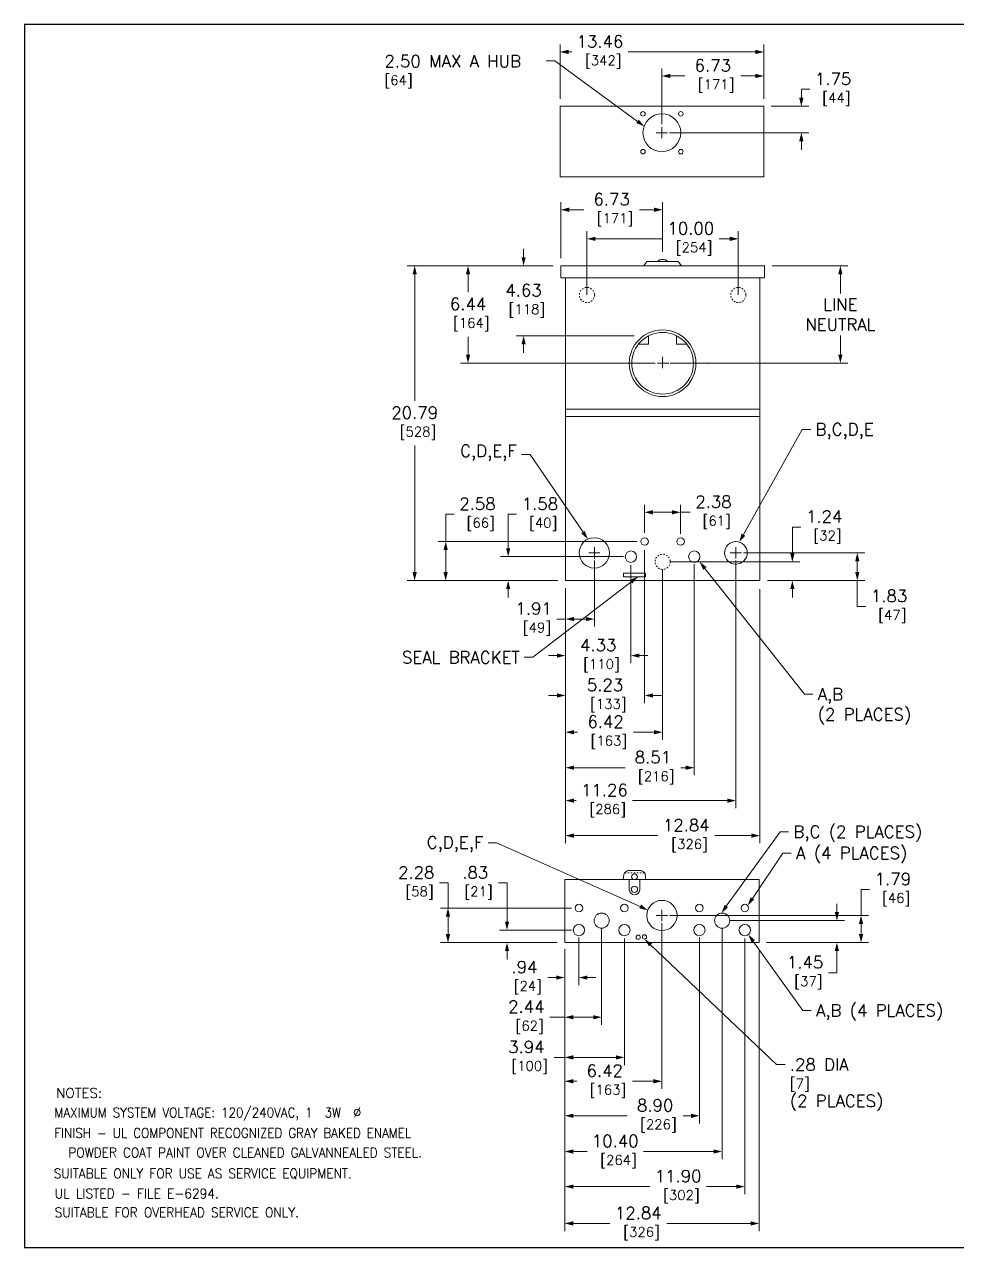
# Model space of a CAD drawing. Header units: inches. Extents: x 0 to 131, y 0 to 81.
# Drawn here: x 0 to 61.6, y 0 to 80.8 of the extents above; entities that cross this region are included whole.
import ezdxf
from ezdxf.enums import TextEntityAlignment as Align

# ---------------------------------------------------------------- set-up
doc = ezdxf.new("R2010")
doc.units = ezdxf.units.IN
doc.header["$MEASUREMENT"] = 0
doc.linetypes.add('CENTER2', pattern=[1.125, 0.75, -0.125, 0.125, -0.125])
doc.linetypes.add('HIDDEN2', pattern=[0.08, 0.035, -0.045])
for name, color, linetype, lineweight in [('CENTER1', 2, 'CENTER2', 20), ('CONTINUOUS1', 7, 'Continuous', 20), ('DIM', 2, 'Continuous', 20), ('HIDDEN1', 5, 'HIDDEN2', 20), ('TEXT1', 3, 'Continuous', 20)]:
    doc.layers.add(name, color=color, linetype=linetype, lineweight=lineweight)
doc.layers.add('VIEWPORT', color=9, linetype='Continuous', plot=False)
doc.styles.add('RomanS', font='romans.shx')
doc.dimstyles.new('SchneiderElectric Dual Below', dxfattribs={"dimscale": 8, "dimtxt": 0.1, "dimasz": 0.07, "dimexe": 0.0625, "dimexo": 0.0625, "dimgap": 0.04, "dimtad": 0, "dimtih": 1, "dimtoh": 1, "dimrnd": 0.001, "dimzin": 4, "dimdsep": 46, "dimtxsty": 'RomanS', "dimblk": 'SEArrow', "dimcen": 0.09, "dimclrd": 256, "dimclre": 256, "dimclrt": 256, "dimadec": 0, "dimazin": 1, "dimtfac": 1, "dimtofl": 0, "dimtmove": 0, "dimatfit": 3, "dimldrblk": 'SEArrow', "dimfxl": 0, "dimtolj": 1, "dimtzin": 0, "dimlwd": -1, "dimlwe": -1, "dimarcsym": 0})

# ---------------------------------------------------------------- blocks, each defined once
blk = doc.blocks.new('SEArrow')
at = {"linetype": 'ByBlock', "lineweight": -2}
blk.add_lwpolyline([(0, 0, 0, 0.5, 0), (-1, 0, 0.5, 0.5, 0)], format="xyseb", dxfattribs=at)
blk = doc.blocks.new('*D3')
at = {"layer": 'Defpoints', "color": 0}
for p in [(48.843, 75.363), (51.326, 75.363), (42.113, 73.613)]:
    blk.add_point(p, dxfattribs=at)
at = {"layer": 'DIM'}
for p, q in [((51.326, 75.923), (51.326, 76.483)), ((51.326, 76.483), (51.886, 76.483)), ((49.343, 75.363), (51.826, 75.363)), ((42.613, 73.613), (51.826, 73.613)), ((51.326, 73.053), (51.326, 72.493))]:
    blk.add_line(p, q, dxfattribs=at)
at = {"layer": 'DIM', "xscale": 0.56, "yscale": 0.56, "zscale": 0.56}
for p, rotation in [((51.326, 75.363), 270), ((51.326, 73.613), 90)]:
    blk.add_blockref('SEArrow', p, dxfattribs=dict(at, rotation=rotation))
at = {"layer": 'DIM', "insert": (53.425, 76.483), "char_height": 0.8, "attachment_point": 5, "style": 'RomanS'}
blk.add_mtext('\\A1;1.75\\P{\\H0.8x; [44]', dxfattribs=at)
blk = doc.blocks.new('*D4')
at = {"layer": 'Defpoints', "color": 0}
for p in [(48.843, 77.362), (48.843, 75.363), (42.113, 73.676)]:
    blk.add_point(p, dxfattribs=at)
at = {"layer": 'DIM'}
for p, q in [((42.113, 74.176), (42.113, 77.862)), ((48.843, 75.863), (48.843, 77.862)), ((42.673, 77.362), (43.634, 77.362)), ((48.283, 77.362), (47.322, 77.362))]:
    blk.add_line(p, q, dxfattribs=at)
at = {"layer": 'DIM', "xscale": 0.56, "yscale": 0.56, "zscale": 0.56, "rotation": 180}
blk.add_blockref('SEArrow', (42.113, 77.362), dxfattribs=at)
at = {"layer": 'DIM', "xscale": 0.56, "yscale": 0.56, "zscale": 0.56}
blk.add_blockref('SEArrow', (48.843, 77.362), dxfattribs=at)
at = {"layer": 'DIM', "insert": (45.478, 77.362), "char_height": 0.8, "attachment_point": 5, "style": 'RomanS'}
blk.add_mtext('\\A1;6.73\\P{\\H0.8x; [171]', dxfattribs=at)
blk = doc.blocks.new('*D5')
at = {"layer": 'Defpoints', "color": 0}
for p in [(48.843, 78.949), (35.383, 75.363), (48.843, 75.363)]:
    blk.add_point(p, dxfattribs=at)
at = {"layer": 'DIM'}
for p, q in [((35.383, 75.863), (35.383, 79.449)), ((48.843, 75.863), (48.843, 79.449)), ((35.943, 78.949), (36.159, 78.949)), ((48.283, 78.949), (39.884, 78.949))]:
    blk.add_line(p, q, dxfattribs=at)
at = {"layer": 'DIM', "xscale": 0.56, "yscale": 0.56, "zscale": 0.56, "rotation": 180}
blk.add_blockref('SEArrow', (35.383, 78.949), dxfattribs=at)
at = {"layer": 'DIM', "xscale": 0.56, "yscale": 0.56, "zscale": 0.56}
blk.add_blockref('SEArrow', (48.843, 78.949), dxfattribs=at)
at = {"layer": 'DIM', "insert": (38.022, 78.949), "char_height": 0.8, "attachment_point": 5, "style": 'RomanS'}
blk.add_mtext('\\A1;13.46\\P{\\H0.8x; [342]', dxfattribs=at)
blk = doc.blocks.new('*D6')
at = {"layer": 'Defpoints', "color": 0}
for p in [(48.891, 64.831), (42.161, 58.391), (53.905, 58.391)]:
    blk.add_point(p, dxfattribs=at)
at = {"layer": 'DIM'}
for p, q in [((49.391, 64.831), (54.405, 64.831)), ((53.905, 64.271), (53.905, 62.998)), ((53.905, 58.951), (53.905, 60.225)), ((42.661, 58.391), (54.405, 58.391))]:
    blk.add_line(p, q, dxfattribs=at)
at = {"layer": 'DIM', "xscale": 0.56, "yscale": 0.56, "zscale": 0.56}
for p, rotation in [((53.905, 64.831), 90), ((53.905, 58.391), 270)]:
    blk.add_blockref('SEArrow', p, dxfattribs=dict(at, rotation=rotation))
at = {"layer": 'DIM', "insert": (53.905, 61.611), "char_height": 0.8, "attachment_point": 5, "style": 'RomanS'}
blk.add_mtext('\\A1;LINE\\PNEUTRAL', dxfattribs=at)
blk = doc.blocks.new('*D7')
at = {"layer": 'Defpoints', "color": 0}
for p in [(47.161, 66.607), (37.161, 62.901), (47.161, 62.901)]:
    blk.add_point(p, dxfattribs=at)
at = {"layer": 'DIM'}
for p, q in [((37.161, 63.401), (37.161, 67.107)), ((47.161, 63.401), (47.161, 67.107)), ((37.721, 66.607), (42.161, 66.607)), ((46.601, 66.607), (45.887, 66.607))]:
    blk.add_line(p, q, dxfattribs=at)
at = {"layer": 'DIM', "xscale": 0.56, "yscale": 0.56, "zscale": 0.56, "rotation": 180}
blk.add_blockref('SEArrow', (37.161, 66.607), dxfattribs=at)
at = {"layer": 'DIM', "xscale": 0.56, "yscale": 0.56, "zscale": 0.56}
blk.add_blockref('SEArrow', (47.161, 66.607), dxfattribs=at)
at = {"layer": 'DIM', "insert": (44.024, 66.607), "char_height": 0.8, "attachment_point": 5, "style": 'RomanS'}
blk.add_mtext('\\A1;10.00\\P{\\H0.8x; [254]', dxfattribs=at)
blk = doc.blocks.new('*D8')
at = {"layer": 'Defpoints', "color": 0}
for p in [(42.158, 68.528), (35.431, 64.831), (42.158, 65.24)]:
    blk.add_point(p, dxfattribs=at)
at = {"layer": 'DIM'}
for p, q in [((35.431, 65.331), (35.431, 69.028)), ((42.158, 65.74), (42.158, 69.028)), ((35.991, 68.528), (36.951, 68.528)), ((41.598, 68.528), (40.639, 68.528))]:
    blk.add_line(p, q, dxfattribs=at)
at = {"layer": 'DIM', "xscale": 0.56, "yscale": 0.56, "zscale": 0.56, "rotation": 180}
blk.add_blockref('SEArrow', (35.431, 68.528), dxfattribs=at)
at = {"layer": 'DIM', "xscale": 0.56, "yscale": 0.56, "zscale": 0.56}
blk.add_blockref('SEArrow', (42.158, 68.528), dxfattribs=at)
at = {"layer": 'DIM', "insert": (38.795, 68.528), "char_height": 0.8, "attachment_point": 5, "style": 'RomanS'}
blk.add_mtext('\\A1;6.73\\P{\\H0.8x; [171]', dxfattribs=at)
blk = doc.blocks.new('*D9')
at = {"layer": 'Defpoints', "color": 0}
for p in [(32.977, 64.831), (35.431, 64.831), (40.786, 60.2)]:
    blk.add_point(p, dxfattribs=at)
at = {"layer": 'DIM'}
for p, q in [((32.977, 65.391), (32.977, 65.951)), ((34.931, 64.831), (32.477, 64.831)), ((40.286, 60.2), (32.477, 60.2)), ((32.977, 59.64), (32.977, 59.08))]:
    blk.add_line(p, q, dxfattribs=at)
at = {"layer": 'DIM', "xscale": 0.56, "yscale": 0.56, "zscale": 0.56}
for p, rotation in [((32.977, 64.831), 270), ((32.977, 60.2), 90)]:
    blk.add_blockref('SEArrow', p, dxfattribs=dict(at, rotation=rotation))
at = {"layer": 'DIM', "insert": (32.977, 62.516), "char_height": 0.8, "attachment_point": 5, "style": 'RomanS'}
blk.add_mtext('\\A1;4.63\\P{\\H0.8x; [118]', dxfattribs=at)
blk = doc.blocks.new('*D10')
at = {"layer": 'Defpoints', "color": 0}
for p in [(35.369, 64.831), (29.306, 58.391), (42.161, 58.391)]:
    blk.add_point(p, dxfattribs=at)
at = {"layer": 'DIM'}
for p, q in [((34.869, 64.831), (28.806, 64.831)), ((29.306, 64.271), (29.306, 63.085)), ((29.306, 58.951), (29.306, 60.137)), ((41.661, 58.391), (28.806, 58.391))]:
    blk.add_line(p, q, dxfattribs=at)
at = {"layer": 'DIM', "xscale": 0.56, "yscale": 0.56, "zscale": 0.56}
for p, rotation in [((29.306, 64.831), 90), ((29.306, 58.391), 270)]:
    blk.add_blockref('SEArrow', p, dxfattribs=dict(at, rotation=rotation))
at = {"layer": 'DIM', "insert": (29.306, 61.611), "char_height": 0.8, "attachment_point": 5, "style": 'RomanS'}
blk.add_mtext('\\A1;6.44\\P{\\H0.8x; [164]', dxfattribs=at)
blk = doc.blocks.new('*D11')
at = {"layer": 'Defpoints', "color": 0}
for p in [(35.369, 64.831), (25.78, 44.041), (35.741, 44.041)]:
    blk.add_point(p, dxfattribs=at)
at = {"layer": 'DIM'}
for p, q in [((34.869, 64.831), (25.28, 64.831)), ((25.78, 64.271), (25.78, 55.91)), ((25.78, 44.601), (25.78, 52.962)), ((35.241, 44.041), (25.28, 44.041))]:
    blk.add_line(p, q, dxfattribs=at)
at = {"layer": 'DIM', "xscale": 0.56, "yscale": 0.56, "zscale": 0.56}
for p, rotation in [((25.78, 64.831), 90), ((25.78, 44.041), 270)]:
    blk.add_blockref('SEArrow', p, dxfattribs=dict(at, rotation=rotation))
at = {"layer": 'DIM', "insert": (25.78, 54.436), "char_height": 0.8, "attachment_point": 5, "style": 'RomanS'}
blk.add_mtext('\\A1;20.79\\P{\\H0.8x; [528]', dxfattribs=at)
blk = doc.blocks.new('*D12')
at = {"layer": 'Defpoints', "color": 0}
for p in [(27.829, 46.621), (40.971, 46.621), (35.741, 44.041)]:
    blk.add_point(p, dxfattribs=at)
at = {"layer": 'DIM'}
for p, q in [((27.829, 46.621), (27.829, 48.417)), ((27.829, 48.417), (28.389, 48.417)), ((40.471, 46.621), (27.329, 46.621)), ((27.829, 44.601), (27.829, 46.061)), ((35.241, 44.041), (27.329, 44.041))]:
    blk.add_line(p, q, dxfattribs=at)
at = {"layer": 'DIM', "xscale": 0.56, "yscale": 0.56, "zscale": 0.56}
for p, rotation in [((27.829, 46.621), 90), ((27.829, 44.041), 270)]:
    blk.add_blockref('SEArrow', p, dxfattribs=dict(at, rotation=rotation))
at = {"layer": 'DIM', "insert": (29.928, 48.417), "char_height": 0.8, "attachment_point": 5, "style": 'RomanS'}
blk.add_mtext('\\A1;2.58\\P{\\H0.8x; [66]', dxfattribs=at)
blk = doc.blocks.new('*D13')
at = {"layer": 'Defpoints', "color": 0}
for p in [(31.957, 45.621), (40.071, 45.621), (35.741, 44.041)]:
    blk.add_point(p, dxfattribs=at)
at = {"layer": 'DIM'}
for p, q in [((31.957, 46.181), (31.957, 48.417)), ((31.957, 48.417), (32.517, 48.417)), ((39.571, 45.621), (31.457, 45.621)), ((35.241, 44.041), (31.457, 44.041)), ((31.957, 43.481), (31.957, 42.921))]:
    blk.add_line(p, q, dxfattribs=at)
at = {"layer": 'DIM', "xscale": 0.56, "yscale": 0.56, "zscale": 0.56}
for p, rotation in [((31.957, 45.621), 270), ((31.957, 44.041), 90)]:
    blk.add_blockref('SEArrow', p, dxfattribs=dict(at, rotation=rotation))
at = {"layer": 'DIM', "insert": (34.056, 48.417), "char_height": 0.8, "attachment_point": 5, "style": 'RomanS'}
blk.add_mtext('\\A1;1.58\\P{\\H0.8x; [40]', dxfattribs=at)
blk = doc.blocks.new('*D14')
at = {"layer": 'Defpoints', "color": 0}
for p in [(40.971, 48.55), (40.971, 46.684), (43.351, 46.621)]:
    blk.add_point(p, dxfattribs=at)
at = {"layer": 'DIM'}
for p, q in [((40.971, 47.184), (40.971, 49.05)), ((42.791, 48.55), (41.531, 48.55)), ((43.351, 47.121), (43.351, 49.05)), ((43.979, 48.55), (43.351, 48.55))]:
    blk.add_line(p, q, dxfattribs=at)
at = {"layer": 'DIM', "xscale": 0.56, "yscale": 0.56, "zscale": 0.56, "rotation": 180}
blk.add_blockref('SEArrow', (40.971, 48.55), dxfattribs=at)
at = {"layer": 'DIM', "xscale": 0.56, "yscale": 0.56, "zscale": 0.56}
blk.add_blockref('SEArrow', (43.351, 48.55), dxfattribs=at)
at = {"layer": 'DIM', "insert": (45.518, 48.55), "char_height": 0.8, "attachment_point": 5, "style": 'RomanS'}
blk.add_mtext('\\A1;2.38\\P{\\H0.8x; [61]', dxfattribs=at)
blk = doc.blocks.new('*D15')
at = {"layer": 'Defpoints', "color": 0}
for p in [(47.001, 45.871), (48.581, 44.041), (55.022, 44.041)]:
    blk.add_point(p, dxfattribs=at)
at = {"layer": 'DIM'}
for p, q in [((47.501, 45.871), (55.522, 45.871)), ((55.022, 45.311), (55.022, 44.601)), ((49.081, 44.041), (55.522, 44.041)), ((55.022, 42.336), (55.022, 44.041)), ((55.582, 42.336), (55.022, 42.336))]:
    blk.add_line(p, q, dxfattribs=at)
at = {"layer": 'DIM', "xscale": 0.56, "yscale": 0.56, "zscale": 0.56}
for p, rotation in [((55.022, 45.871), 90), ((55.022, 44.041), 270)]:
    blk.add_blockref('SEArrow', p, dxfattribs=dict(at, rotation=rotation))
at = {"layer": 'DIM', "insert": (57.121, 42.336), "char_height": 0.8, "attachment_point": 5, "style": 'RomanS'}
blk.add_mtext('\\A1;1.83\\P{\\H0.8x; [47]', dxfattribs=at)
blk = doc.blocks.new('*D16')
at = {"layer": 'Defpoints', "color": 0}
for p in [(42.161, 45.281), (50.734, 45.281), (48.581, 44.041)]:
    blk.add_point(p, dxfattribs=at)
at = {"layer": 'DIM'}
for p, q in [((50.734, 45.841), (50.734, 47.575)), ((50.734, 47.575), (51.294, 47.575)), ((42.661, 45.281), (51.234, 45.281)), ((49.081, 44.041), (51.234, 44.041)), ((50.734, 43.481), (50.734, 42.921))]:
    blk.add_line(p, q, dxfattribs=at)
at = {"layer": 'DIM', "xscale": 0.56, "yscale": 0.56, "zscale": 0.56}
for p, rotation in [((50.734, 45.281), 270), ((50.734, 44.041), 90)]:
    blk.add_blockref('SEArrow', p, dxfattribs=dict(at, rotation=rotation))
at = {"layer": 'DIM', "insert": (52.833, 47.575), "char_height": 0.8, "attachment_point": 5, "style": 'RomanS'}
blk.add_mtext('\\A1;1.24\\P{\\H0.8x; [32]', dxfattribs=at)
blk = doc.blocks.new('*D17')
at = {"layer": 'Defpoints', "color": 0}
for p in [(37.651, 45.871), (35.741, 44.041), (35.741, 41.5)]:
    blk.add_point(p, dxfattribs=at)
at = {"layer": 'DIM'}
for p, q in [((37.651, 45.371), (37.651, 41)), ((35.741, 43.541), (35.741, 41)), ((35.741, 41.5), (35.181, 41.5)), ((37.091, 41.5), (36.301, 41.5))]:
    blk.add_line(p, q, dxfattribs=at)
at = {"layer": 'DIM', "xscale": 0.56, "yscale": 0.56, "zscale": 0.56, "rotation": 180}
blk.add_blockref('SEArrow', (35.741, 41.5), dxfattribs=at)
at = {"layer": 'DIM', "xscale": 0.56, "yscale": 0.56, "zscale": 0.56}
blk.add_blockref('SEArrow', (37.651, 41.5), dxfattribs=at)
at = {"layer": 'DIM', "insert": (33.642, 41.5), "char_height": 0.8, "attachment_point": 5, "style": 'RomanS'}
blk.add_mtext('\\A1;1.91\\P{\\H0.8x; [49]', dxfattribs=at)
blk = doc.blocks.new('*D18')
at = {"layer": 'Defpoints', "color": 0}
for p in [(40.071, 45.559), (35.741, 43.979), (35.741, 39.088)]:
    blk.add_point(p, dxfattribs=at)
at = {"layer": 'DIM'}
for p, q in [((40.071, 45.059), (40.071, 38.588)), ((35.741, 43.479), (35.741, 38.588)), ((35.181, 39.088), (34.621, 39.088)), ((40.631, 39.088), (41.191, 39.088))]:
    blk.add_line(p, q, dxfattribs=at)
at = {"layer": 'DIM', "xscale": 0.56, "yscale": 0.56, "zscale": 0.56}
blk.add_blockref('SEArrow', (35.741, 39.088), dxfattribs=at)
at = {"layer": 'DIM', "xscale": 0.56, "yscale": 0.56, "zscale": 0.56, "rotation": 180}
blk.add_blockref('SEArrow', (40.071, 39.088), dxfattribs=at)
at = {"layer": 'DIM', "insert": (37.906, 39.088), "char_height": 0.8, "attachment_point": 5, "style": 'RomanS'}
blk.add_mtext('\\A1;4.33\\P{\\H0.8x; [110]', dxfattribs=at)
blk = doc.blocks.new('*D19')
at = {"layer": 'Defpoints', "color": 0}
for p in [(42.161, 45.281), (35.741, 44.041), (35.741, 34.028)]:
    blk.add_point(p, dxfattribs=at)
at = {"layer": 'DIM'}
for p, q in [((42.161, 44.781), (42.161, 33.528)), ((35.741, 43.541), (35.741, 33.528)), ((36.301, 34.028), (36.548, 34.028)), ((41.601, 34.028), (40.236, 34.028))]:
    blk.add_line(p, q, dxfattribs=at)
at = {"layer": 'DIM', "xscale": 0.56, "yscale": 0.56, "zscale": 0.56, "rotation": 180}
blk.add_blockref('SEArrow', (35.741, 34.028), dxfattribs=at)
at = {"layer": 'DIM', "xscale": 0.56, "yscale": 0.56, "zscale": 0.56}
blk.add_blockref('SEArrow', (42.161, 34.028), dxfattribs=at)
at = {"layer": 'DIM', "insert": (38.392, 34.028), "char_height": 0.8, "attachment_point": 5, "style": 'RomanS'}
blk.add_mtext('\\A1;6.42\\P{\\H0.8x; [163]', dxfattribs=at)
blk = doc.blocks.new('*D20')
at = {"layer": 'Defpoints', "color": 0}
for p in [(40.971, 46.559), (35.741, 44.041), (35.741, 36.454)]:
    blk.add_point(p, dxfattribs=at)
at = {"layer": 'DIM'}
for p, q in [((40.971, 46.059), (40.971, 35.954)), ((35.741, 43.541), (35.741, 35.954)), ((35.181, 36.454), (34.621, 36.454)), ((41.531, 36.454), (42.091, 36.454))]:
    blk.add_line(p, q, dxfattribs=at)
at = {"layer": 'DIM', "xscale": 0.56, "yscale": 0.56, "zscale": 0.56}
blk.add_blockref('SEArrow', (35.741, 36.454), dxfattribs=at)
at = {"layer": 'DIM', "xscale": 0.56, "yscale": 0.56, "zscale": 0.56, "rotation": 180}
blk.add_blockref('SEArrow', (40.971, 36.454), dxfattribs=at)
at = {"layer": 'DIM', "insert": (38.356, 36.454), "char_height": 0.8, "attachment_point": 5, "style": 'RomanS'}
blk.add_mtext('\\A1;5.23\\P{\\H0.8x; [133]', dxfattribs=at)
blk = doc.blocks.new('*D21')
at = {"layer": 'Defpoints', "color": 0}
for p in [(44.251, 45.621), (35.741, 44.041), (35.741, 31.684)]:
    blk.add_point(p, dxfattribs=at)
at = {"layer": 'DIM'}
for p, q in [((44.251, 45.121), (44.251, 31.184)), ((35.741, 43.541), (35.741, 31.184)), ((36.301, 31.684), (39.676, 31.684)), ((43.691, 31.684), (43.364, 31.684))]:
    blk.add_line(p, q, dxfattribs=at)
at = {"layer": 'DIM', "xscale": 0.56, "yscale": 0.56, "zscale": 0.56, "rotation": 180}
blk.add_blockref('SEArrow', (35.741, 31.684), dxfattribs=at)
at = {"layer": 'DIM', "xscale": 0.56, "yscale": 0.56, "zscale": 0.56}
blk.add_blockref('SEArrow', (44.251, 31.684), dxfattribs=at)
at = {"layer": 'DIM', "insert": (41.52, 31.684), "char_height": 0.8, "attachment_point": 5, "style": 'RomanS'}
blk.add_mtext('\\A1;8.51\\P{\\H0.8x; [216]', dxfattribs=at)
blk = doc.blocks.new('*D22')
at = {"layer": 'Defpoints', "color": 0}
for p in [(47.001, 45.871), (35.741, 44.041), (35.741, 29.512)]:
    blk.add_point(p, dxfattribs=at)
at = {"layer": 'DIM'}
for p, q in [((47.001, 45.371), (47.001, 29.012)), ((35.741, 43.541), (35.741, 29.012)), ((36.301, 29.512), (36.454, 29.512)), ((46.441, 29.512), (40.179, 29.512))]:
    blk.add_line(p, q, dxfattribs=at)
at = {"layer": 'DIM', "xscale": 0.56, "yscale": 0.56, "zscale": 0.56, "rotation": 180}
blk.add_blockref('SEArrow', (35.741, 29.512), dxfattribs=at)
at = {"layer": 'DIM', "xscale": 0.56, "yscale": 0.56, "zscale": 0.56}
blk.add_blockref('SEArrow', (47.001, 29.512), dxfattribs=at)
at = {"layer": 'DIM', "insert": (38.317, 29.512), "char_height": 0.8, "attachment_point": 5, "style": 'RomanS'}
blk.add_mtext('\\A1;11.26\\P{\\H0.8x; [286]', dxfattribs=at)
blk = doc.blocks.new('*D23')
at = {"layer": 'Defpoints', "color": 0}
for p in [(35.741, 44.041), (48.581, 43.979), (35.741, 27.198)]:
    blk.add_point(p, dxfattribs=at)
at = {"layer": 'DIM'}
for p, q in [((35.741, 43.541), (35.741, 26.698)), ((48.581, 43.479), (48.581, 26.698)), ((36.301, 27.198), (41.841, 27.198)), ((48.021, 27.198), (45.605, 27.198))]:
    blk.add_line(p, q, dxfattribs=at)
at = {"layer": 'DIM', "xscale": 0.56, "yscale": 0.56, "zscale": 0.56, "rotation": 180}
blk.add_blockref('SEArrow', (35.741, 27.198), dxfattribs=at)
at = {"layer": 'DIM', "xscale": 0.56, "yscale": 0.56, "zscale": 0.56}
blk.add_blockref('SEArrow', (48.581, 27.198), dxfattribs=at)
at = {"layer": 'DIM', "insert": (43.723, 27.198), "char_height": 0.8, "attachment_point": 5, "style": 'RomanS'}
blk.add_mtext('\\A1;12.84\\P{\\H0.8x; [326]', dxfattribs=at)
blk = doc.blocks.new('*D24')
at = {"layer": 'Defpoints', "color": 0}
for p in [(42.113, 21.926), (55.272, 21.926), (48.533, 20.136)]:
    blk.add_point(p, dxfattribs=at)
at = {"layer": 'DIM'}
for p, q in [((55.832, 23.641), (55.272, 23.641)), ((55.272, 23.641), (55.272, 21.926)), ((42.613, 21.926), (55.772, 21.926)), ((55.272, 20.696), (55.272, 21.366)), ((49.033, 20.136), (55.772, 20.136))]:
    blk.add_line(p, q, dxfattribs=at)
at = {"layer": 'DIM', "xscale": 0.56, "yscale": 0.56, "zscale": 0.56}
for p, rotation in [((55.272, 21.926), 90), ((55.272, 20.136), 270)]:
    blk.add_blockref('SEArrow', p, dxfattribs=dict(at, rotation=rotation))
at = {"layer": 'DIM', "insert": (57.371, 23.641), "char_height": 0.8, "attachment_point": 5, "style": 'RomanS'}
blk.add_mtext('\\A1;1.79\\P{\\H0.8x; [46]', dxfattribs=at)
blk = doc.blocks.new('*D25')
at = {"layer": 'Defpoints', "color": 0}
for p in [(46.093, 21.586), (48.533, 20.136), (53.674, 20.136)]:
    blk.add_point(p, dxfattribs=at)
at = {"layer": 'DIM'}
for p, q in [((53.674, 22.146), (53.674, 22.706)), ((46.593, 21.586), (54.174, 21.586)), ((49.033, 20.136), (54.174, 20.136)), ((53.674, 19.576), (53.674, 19.016)), ((53.674, 18.144), (53.674, 19.016)), ((53.114, 18.144), (53.674, 18.144))]:
    blk.add_line(p, q, dxfattribs=at)
at = {"layer": 'DIM', "xscale": 0.56, "yscale": 0.56, "zscale": 0.56}
for p, rotation in [((53.674, 21.586), 270), ((53.674, 20.136), 90)]:
    blk.add_blockref('SEArrow', p, dxfattribs=dict(at, rotation=rotation))
at = {"layer": 'DIM', "insert": (51.575, 18.144), "char_height": 0.8, "attachment_point": 5, "style": 'RomanS'}
blk.add_mtext('\\A1;1.45\\P{\\H0.8x; [37]', dxfattribs=at)
blk = doc.blocks.new('*D26')
at = {"layer": 'Defpoints', "color": 0}
for p in [(35.693, 20.198), (36.633, 20.966), (35.693, 17.827)]:
    blk.add_point(p, dxfattribs=at)
at = {"layer": 'DIM'}
for p, q in [((36.633, 20.466), (36.633, 17.327)), ((35.693, 19.698), (35.693, 17.327)), ((35.133, 17.827), (34.573, 17.827)), ((37.193, 17.827), (37.753, 17.827))]:
    blk.add_line(p, q, dxfattribs=at)
at = {"layer": 'DIM', "xscale": 0.56, "yscale": 0.56, "zscale": 0.56}
blk.add_blockref('SEArrow', (35.693, 17.827), dxfattribs=at)
at = {"layer": 'DIM', "xscale": 0.56, "yscale": 0.56, "zscale": 0.56, "rotation": 180}
blk.add_blockref('SEArrow', (36.633, 17.827), dxfattribs=at)
at = {"layer": 'DIM', "insert": (33.034, 17.827), "char_height": 0.8, "attachment_point": 5, "style": 'RomanS'}
blk.add_mtext('\\A1;.94\\P{\\H0.8x; [24]', dxfattribs=at)
blk = doc.blocks.new('*D27')
at = {"layer": 'Defpoints', "color": 0}
for p in [(38.133, 21.586), (35.693, 20.136), (35.693, 15.209)]:
    blk.add_point(p, dxfattribs=at)
at = {"layer": 'DIM'}
for p, q in [((38.133, 21.086), (38.133, 14.709)), ((35.693, 19.636), (35.693, 14.709)), ((35.693, 15.209), (34.716, 15.209)), ((37.573, 15.209), (36.253, 15.209))]:
    blk.add_line(p, q, dxfattribs=at)
at = {"layer": 'DIM', "xscale": 0.56, "yscale": 0.56, "zscale": 0.56, "rotation": 180}
blk.add_blockref('SEArrow', (35.693, 15.209), dxfattribs=at)
at = {"layer": 'DIM', "xscale": 0.56, "yscale": 0.56, "zscale": 0.56}
blk.add_blockref('SEArrow', (38.133, 15.209), dxfattribs=at)
at = {"layer": 'DIM', "insert": (33.158, 15.209), "char_height": 0.8, "attachment_point": 5, "style": 'RomanS'}
blk.add_mtext('\\A1;2.44\\P{\\H0.8x; [62]', dxfattribs=at)
blk = doc.blocks.new('*D28')
at = {"layer": 'Defpoints', "color": 0}
for p in [(35.693, 20.198), (39.633, 20.903), (35.693, 12.553)]:
    blk.add_point(p, dxfattribs=at)
at = {"layer": 'DIM'}
for p, q in [((39.633, 20.403), (39.633, 12.053)), ((35.693, 19.698), (35.693, 12.053)), ((35.002, 12.553), (35.693, 12.553)), ((39.073, 12.553), (36.253, 12.553))]:
    blk.add_line(p, q, dxfattribs=at)
at = {"layer": 'DIM', "xscale": 0.56, "yscale": 0.56, "zscale": 0.56, "rotation": 180}
blk.add_blockref('SEArrow', (35.693, 12.553), dxfattribs=at)
at = {"layer": 'DIM', "xscale": 0.56, "yscale": 0.56, "zscale": 0.56}
blk.add_blockref('SEArrow', (39.633, 12.553), dxfattribs=at)
at = {"layer": 'DIM', "insert": (33.158, 12.553), "char_height": 0.8, "attachment_point": 5, "style": 'RomanS'}
blk.add_mtext('\\A1;3.94\\P{\\H0.8x; [100]', dxfattribs=at)
blk = doc.blocks.new('*D29')
at = {"layer": 'Defpoints', "color": 0}
for p in [(42.113, 21.926), (35.693, 20.073), (35.693, 10.981)]:
    blk.add_point(p, dxfattribs=at)
at = {"layer": 'DIM'}
for p, q in [((42.113, 21.426), (42.113, 10.481)), ((35.693, 19.573), (35.693, 10.481)), ((36.253, 10.981), (36.491, 10.981)), ((41.553, 10.981), (40.179, 10.981))]:
    blk.add_line(p, q, dxfattribs=at)
at = {"layer": 'DIM', "xscale": 0.56, "yscale": 0.56, "zscale": 0.56, "rotation": 180}
blk.add_blockref('SEArrow', (35.693, 10.981), dxfattribs=at)
at = {"layer": 'DIM', "xscale": 0.56, "yscale": 0.56, "zscale": 0.56}
blk.add_blockref('SEArrow', (42.113, 10.981), dxfattribs=at)
at = {"layer": 'DIM', "insert": (38.335, 10.981), "char_height": 0.8, "attachment_point": 5, "style": 'RomanS'}
blk.add_mtext('\\A1;6.42\\P{\\H0.8x; [163]', dxfattribs=at)
blk = doc.blocks.new('*D30')
at = {"layer": 'Defpoints', "color": 0}
for p in [(35.693, 20.198), (44.593, 20.966), (35.693, 8.699)]:
    blk.add_point(p, dxfattribs=at)
at = {"layer": 'DIM'}
for p, q in [((44.593, 20.466), (44.593, 8.199)), ((35.693, 19.698), (35.693, 8.199)), ((36.253, 8.699), (39.823, 8.699)), ((44.033, 8.699), (43.511, 8.699))]:
    blk.add_line(p, q, dxfattribs=at)
at = {"layer": 'DIM', "xscale": 0.56, "yscale": 0.56, "zscale": 0.56, "rotation": 180}
blk.add_blockref('SEArrow', (35.693, 8.699), dxfattribs=at)
at = {"layer": 'DIM', "xscale": 0.56, "yscale": 0.56, "zscale": 0.56}
blk.add_blockref('SEArrow', (44.593, 8.699), dxfattribs=at)
at = {"layer": 'DIM', "insert": (41.667, 8.699), "char_height": 0.8, "attachment_point": 5, "style": 'RomanS'}
blk.add_mtext('\\A1;8.90\\P{\\H0.8x; [226]', dxfattribs=at)
blk = doc.blocks.new('*D31')
at = {"layer": 'Defpoints', "color": 0}
for p in [(46.093, 21.586), (35.693, 20.198), (35.693, 6.342)]:
    blk.add_point(p, dxfattribs=at)
at = {"layer": 'DIM'}
for p, q in [((46.093, 21.086), (46.093, 5.842)), ((35.693, 19.698), (35.693, 5.842)), ((36.253, 6.342), (37.167, 6.342)), ((45.533, 6.342), (40.893, 6.342))]:
    blk.add_line(p, q, dxfattribs=at)
at = {"layer": 'DIM', "xscale": 0.56, "yscale": 0.56, "zscale": 0.56, "rotation": 180}
blk.add_blockref('SEArrow', (35.693, 6.342), dxfattribs=at)
at = {"layer": 'DIM', "xscale": 0.56, "yscale": 0.56, "zscale": 0.56}
blk.add_blockref('SEArrow', (46.093, 6.342), dxfattribs=at)
at = {"layer": 'DIM', "insert": (39.03, 6.342), "char_height": 0.8, "attachment_point": 5, "style": 'RomanS'}
blk.add_mtext('\\A1;10.40\\P{\\H0.8x; [264]', dxfattribs=at)
blk = doc.blocks.new('*D32')
at = {"layer": 'Defpoints', "color": 0}
for p in [(47.593, 20.903), (35.693, 20.073), (35.693, 4.023)]:
    blk.add_point(p, dxfattribs=at)
at = {"layer": 'DIM'}
for p, q in [((47.593, 20.403), (47.593, 3.523)), ((35.693, 19.573), (35.693, 3.523)), ((36.253, 4.023), (41.323, 4.023)), ((47.033, 4.023), (45.049, 4.023))]:
    blk.add_line(p, q, dxfattribs=at)
at = {"layer": 'DIM', "xscale": 0.56, "yscale": 0.56, "zscale": 0.56, "rotation": 180}
blk.add_blockref('SEArrow', (35.693, 4.023), dxfattribs=at)
at = {"layer": 'DIM', "xscale": 0.56, "yscale": 0.56, "zscale": 0.56}
blk.add_blockref('SEArrow', (47.593, 4.023), dxfattribs=at)
at = {"layer": 'DIM', "insert": (43.186, 4.023), "char_height": 0.8, "attachment_point": 5, "style": 'RomanS'}
blk.add_mtext('\\A1;11.90\\P{\\H0.8x; [302]', dxfattribs=at)
blk = doc.blocks.new('*D33')
at = {"layer": 'Defpoints', "color": 0}
for p in [(35.693, 20.136), (48.533, 20.073), (35.693, 1.591)]:
    blk.add_point(p, dxfattribs=at)
at = {"layer": 'DIM'}
for p, q in [((35.693, 19.636), (35.693, 1.091)), ((48.533, 19.573), (48.533, 1.091)), ((36.253, 1.591), (38.669, 1.591)), ((47.973, 1.591), (42.433, 1.591))]:
    blk.add_line(p, q, dxfattribs=at)
at = {"layer": 'DIM', "xscale": 0.56, "yscale": 0.56, "zscale": 0.56, "rotation": 180}
blk.add_blockref('SEArrow', (35.693, 1.591), dxfattribs=at)
at = {"layer": 'DIM', "xscale": 0.56, "yscale": 0.56, "zscale": 0.56}
blk.add_blockref('SEArrow', (48.533, 1.591), dxfattribs=at)
at = {"layer": 'DIM', "insert": (40.551, 1.591), "char_height": 0.8, "attachment_point": 5, "style": 'RomanS'}
blk.add_mtext('\\A1;12.84\\P{\\H0.8x; [326]', dxfattribs=at)
blk = doc.blocks.new('*D34')
at = {"layer": 'Defpoints', "color": 0}
for p in [(27.983, 22.416), (36.633, 22.416), (35.693, 20.136)]:
    blk.add_point(p, dxfattribs=at)
at = {"layer": 'DIM'}
for p, q in [((27.423, 24.072), (27.983, 24.072)), ((27.983, 24.072), (27.983, 22.416)), ((36.133, 22.416), (27.483, 22.416)), ((27.983, 20.696), (27.983, 21.856)), ((35.193, 20.136), (27.483, 20.136))]:
    blk.add_line(p, q, dxfattribs=at)
at = {"layer": 'DIM', "xscale": 0.56, "yscale": 0.56, "zscale": 0.56}
for p, rotation in [((27.983, 22.416), 90), ((27.983, 20.136), 270)]:
    blk.add_blockref('SEArrow', p, dxfattribs=dict(at, rotation=rotation))
at = {"layer": 'DIM', "insert": (25.884, 24.072), "char_height": 0.8, "attachment_point": 5, "style": 'RomanS'}
blk.add_mtext('\\A1;2.28\\P{\\H0.8x; [58]', dxfattribs=at)
blk = doc.blocks.new('*D35')
at = {"layer": 'Defpoints', "color": 0}
for p in [(31.881, 20.966), (36.633, 20.966), (35.693, 20.136)]:
    blk.add_point(p, dxfattribs=at)
at = {"layer": 'DIM'}
for p, q in [((31.321, 24.072), (31.881, 24.072)), ((31.881, 24.072), (31.881, 22.086)), ((31.881, 21.526), (31.881, 22.086)), ((36.133, 20.966), (31.381, 20.966)), ((35.193, 20.136), (31.381, 20.136)), ((31.881, 19.576), (31.881, 19.016))]:
    blk.add_line(p, q, dxfattribs=at)
at = {"layer": 'DIM', "xscale": 0.56, "yscale": 0.56, "zscale": 0.56}
for p, rotation in [((31.881, 20.966), 270), ((31.881, 20.136), 90)]:
    blk.add_blockref('SEArrow', p, dxfattribs=dict(at, rotation=rotation))
at = {"layer": 'DIM', "insert": (29.782, 24.072), "char_height": 0.8, "attachment_point": 5, "style": 'RomanS'}
blk.add_mtext('\\A1;.83\\P{\\H0.8x; [21]', dxfattribs=at)

msp = doc.modelspace()

# ---------------------------------------------------------------- linework, layer by layer
at = {"layer": 'CENTER1'}
for p, q in [((42.481, 73.613), (41.745, 73.613)), ((42.113, 73.981), (42.113, 73.245)), ((42.577, 58.391), (41.746, 58.391)), ((42.161, 58.807), (42.161, 57.976)), ((37.651, 46.239), (37.651, 45.503)), ((47.001, 46.239), (47.001, 45.503)), ((38.02, 45.871), (37.283, 45.871)), ((47.37, 45.871), (46.633, 45.871)), ((42.481, 21.926), (41.745, 21.926)), ((42.113, 22.294), (42.113, 21.557))]:
    msp.add_line(p, q, dxfattribs=at)
at = {"layer": 'CONTINUOUS1'}
for p, q in [((37.161, 62.901), (37.161, 63.847)), ((47.161, 62.901), (47.161, 63.743))]:
    msp.add_line(p, q, dxfattribs=at)
for points in [[(35.383, 75.363), (35.383, 70.693), (48.843, 70.693), (48.843, 75.363)], [(35.431, 64.831), (35.431, 64.031), (48.891, 64.031), (48.891, 64.831)], [(40.911, 64.831), (41.125, 65.119), (43.192, 65.119), (43.411, 64.831)], [(35.741, 64.031), (35.741, 44.041), (48.581, 44.041), (48.581, 64.031)], [(35.741, 55.371), (35.741, 54.871), (48.581, 54.871), (48.581, 55.371)], [(39.587, 44.53), (41.02, 44.53), (41.02, 44.299), (39.587, 44.299)], [(35.693, 24.306), (35.693, 20.136), (48.533, 20.136), (48.533, 24.306)]]:
    msp.add_lwpolyline(points, close=True, dxfattribs=at)
for points in [[(42.464, 65.119, 0.060907), (42.462, 65.131, 0.055409), (42.458, 65.143, 0.047045), (42.451, 65.154, 0.03856), (42.441, 65.165, 0.031344), (42.428, 65.176, 0.025681), (42.412, 65.186, 0.021383), (42.395, 65.196, 0.018155), (42.374, 65.205, 0.02965), (42.328, 65.22, 0.024069), (42.275, 65.231, 0.040743), (42.158, 65.24, 0.040743), (42.041, 65.231, 0.024069), (41.989, 65.22, 0.029649), (41.942, 65.205, 0.018155), (41.922, 65.196, 0.021383), (41.904, 65.186, 0.025681), (41.889, 65.176, 0.031344), (41.876, 65.165, 0.03856), (41.866, 65.154, 0.047044), (41.859, 65.143, 0.055408), (41.854, 65.131, 0.060907), (41.853, 65.119)], [(40.654, 23.625), (40.654, 24.306), (41.02, 24.306), (41.02, 24.528, 0.455845), (40.654, 24.894), (39.953, 24.894, 0.439327), (39.587, 24.528), (39.587, 24.306), (39.954, 24.306), (39.954, 23.625, 0.940605), (40.654, 23.625)]]:
    msp.add_lwpolyline(points, format="xyb", dxfattribs=at)
for points in [[(41.229, 60.2), (41.229, 59.657), (40.568, 59.657)], [(43.076, 60.2), (43.076, 59.657), (43.755, 59.657)]]:
    msp.add_lwpolyline(points, dxfattribs=at)
for centre, radius in [((40.863, 74.863), 0.15), ((42.113, 73.613), 1.25), ((43.363, 74.863), 0.15), ((40.863, 72.363), 0.15), ((43.363, 72.363), 0.15), ((42.161, 58.391), 2.202), ((42.161, 58.391), 2.035), ((37.651, 45.871), 1), ((40.971, 46.621), 0.25), ((43.351, 46.621), 0.25), ((47.001, 45.871), 0.75), ((40.071, 45.621), 0.375), ((44.251, 45.621), 0.375), ((40.304, 24.482), 0.188), ((40.304, 23.646), 0.206), ((36.633, 22.416), 0.25), ((39.633, 22.416), 0.25), ((42.113, 21.926), 1), ((44.593, 22.416), 0.25), ((47.593, 22.416), 0.25), ((38.133, 21.586), 0.5), ((46.093, 21.586), 0.5), ((36.633, 20.966), 0.375), ((39.633, 20.966), 0.375), ((44.593, 20.966), 0.375), ((47.593, 20.966), 0.375), ((40.547, 20.494), 0.14), ((40.963, 20.509), 0.14)]:
    msp.add_circle(centre, radius, dxfattribs=at)
at = {"layer": 'DIM'}
msp.add_lwpolyline([(41.367, 19.983), (49.687, 12.084), (50.247, 12.084)], dxfattribs=at)
at = {"layer": 'HIDDEN1'}
msp.add_line((39.652, 24.747), (40.96, 24.747), dxfattribs=at)
for centre in [(37.161, 62.901), (47.161, 62.901), (42.161, 45.281)]:
    msp.add_circle(centre, 0.5, dxfattribs=at)
at = {"layer": 'TEXT1'}
for points in [[(40.502, 74.363), (35.035, 78.359), (34.475, 78.359)], [(47.5, 47.075), (51.387, 54.028), (51.947, 54.028)], [(36.903, 47.235), (33.401, 52.359), (32.841, 52.359)], [(44.955, 44.842), (51.528, 36.539), (52.088, 36.539)], [(40.678, 22.529), (31.195, 26.721), (30.635, 26.721)], [(46.37, 22.551), (49.925, 27.456), (50.485, 27.456)], [(48.09, 23.049), (50.101, 26.051), (50.661, 26.051)], [(48.15, 20.215), (51.414, 15.654), (51.974, 15.654)]]:
    msp.add_lwpolyline(points, dxfattribs=at)
for p in [(48.891, 64.831), (48.891, 64.831), (45.181, 58.391)]:
    msp.add_point(p, dxfattribs=at)
at = {"layer": 'VIEWPORT'}
msp.add_lwpolyline([(0, 0), (64.02, 0), (64.02, 7.296), (131.2, 7.296), (131.2, 80.763), (0, 80.763)], close=True, dxfattribs=at)

# ---------------------------------------------------------------- block references
at = {"layer": 'DIM', "xscale": 0.56, "yscale": 0.56, "zscale": 0.56, "rotation": 136.4849879243602}
msp.add_blockref('SEArrow', (40.961, 20.369), dxfattribs=at)
at = {"layer": 'TEXT1', "xscale": 0.56, "yscale": 0.56, "zscale": 0.56}
for p, rotation in [((40.954, 74.033), 323.8352430730725), ((37.219, 46.773), 304.3483774827944), ((47.227, 46.586), 240.7953718280576), ((44.607, 45.281), 128.3666374372812), ((41.173, 22.266), 332.0239561514093), ((46.06, 22.084), 236.3947247867693), ((47.778, 22.584), 236.172493542827), ((47.824, 20.67), 125.5947221038239)]:
    msp.add_blockref('SEArrow', p, dxfattribs=dict(at, rotation=rotation))

# ---------------------------------------------------------------- texts
at = {"layer": 'DIM', "insert": (50.567, 12.484), "char_height": 0.8, "attachment_point": 1, "style": 'RomanS'}
msp.add_mtext('.28 DIA\\P{\\H0.8x;[7]\\P}(2 PLACES)', dxfattribs=at)
at = {"layer": 'TEXT1', "style": 'RomanS', "width": 1.017741}
msp.add_text('NOTES:', height=0.64, dxfattribs=at).set_placement((3.612, 10.202), align=Align.MIDDLE_CENTER)
at = {"layer": 'TEXT1', "style": 'RomanS'}
for s, width, p in [('MAXIMUM SYSTEM VOLTAGE: 120/240VAC, 1  3W', 0.89997, (1.98, 8.916)), ('FINISH - UL COMPONENT RECOGNIZED GRAY BAKED ENAMEL ', 0.899981, (1.98, 7.563)), ('  POWDER COAT PAINT OVER CLEANED GALVANNEALED STEEL.', 0.911745, (2.105, 6.272)), ('SUITABLE ONLY FOR USE AS SERVICE EQUIPMENT.', 0.914257, (1.937, 4.89)), ('UL LISTED - FILE E-6294.', 0.92599, (2, 3.567)), ('SUITABLE FOR OVERHEAD SERVICE ONLY.', 0.917603, (2, 2.32))]:
    msp.add_text(s, height=0.64, dxfattribs=dict(at, width=width)).set_placement(p, align=Align.MIDDLE_LEFT)
msp.add_text('Ø', height=0.64, dxfattribs=at).set_placement((21.978, 8.92), align=Align.MIDDLE_CENTER)
at = {"layer": 'TEXT1', "char_height": 0.8, "style": 'RomanS'}
for s, insert, attachment_point in [('2.50 MAX A HUB\\P{\\H0.8x;[64]}', (23.784, 78.736), 1), ('B,C,D,E', (52.267, 54.428), 1), ('C,D,E,F', (32.521, 51.959), 9), ('SEAL BRACKET', (32.723, 38.97), 6), ('A,B\\P(2 PLACES)', (52.408, 36.939), 1), ('B,C (2 PLACES)', (50.805, 27.856), 1), ('C,D,E,F', (30.315, 26.629), 6), ('A (4 PLACES)', (50.981, 26.451), 1), ('A,B (4 PLACES)', (52.294, 16.054), 1)]:
    msp.add_mtext(s, dxfattribs=dict(at, insert=insert, attachment_point=attachment_point))

# ---------------------------------------------------------------- dimensions: what is measured, and where the dimension line sits
at = {"layer": 'DIM'}
for base, p1, p2, override, picture, middle in [((48.843, 78.949), (35.383, 75.363), (48.843, 75.363), {"dimpost": '\\P{\\H0.8x;'}, '*D5', (38.022, 78.949)), ((47.161, 66.607), (37.161, 62.901), (47.161, 62.901), {"dimpost": '\\P{\\H0.8x;'}, '*D7', (44.024, 66.607)), ((40.971, 48.55), (43.351, 46.621), (40.971, 46.684), {"dimpost": '\\P{\\H0.8x;', "dimtmove": 1}, '*D14', (45.518, 48.501)), ((35.741, 29.512), (47.001, 45.871), (35.741, 44.041), {"dimpost": '\\P{\\H0.8x;'}, '*D22', (38.317, 29.512)), ((35.741, 31.684), (44.251, 45.621), (35.741, 44.041), {"dimpost": '\\P{\\H0.8x;'}, '*D21', (41.52, 31.684)), ((35.741, 34.028), (42.161, 45.281), (35.741, 44.041), {"dimpost": '\\P{\\H0.8x;'}, '*D19', (38.392, 34.028)), ((35.741, 27.198), (48.581, 43.979), (35.741, 44.041), {"dimpost": '\\P{\\H0.8x;'}, '*D23', (43.723, 27.198)), ((35.693, 10.981), (42.113, 21.926), (35.693, 20.073), {"dimpost": '\\P{\\H0.8x;'}, '*D29', (38.335, 10.981)), ((35.693, 15.209), (38.133, 21.586), (35.693, 20.136), {"dimpost": '\\P{\\H0.8x;'}, '*D27', (33.158, 15.209)), ((35.693, 6.342), (46.093, 21.586), (35.693, 20.198), {"dimpost": '\\P{\\H0.8x;'}, '*D31', (39.03, 6.342)), ((35.693, 12.553), (39.633, 20.903), (35.693, 20.198), {"dimpost": '\\P{\\H0.8x;', "dimtmove": 1}, '*D28', (33.158, 12.418)), ((35.693, 17.827), (36.633, 20.966), (35.693, 20.198), {"dimpost": '\\P{\\H0.8x;'}, '*D26', (33.034, 17.827)), ((35.693, 8.699), (44.593, 20.966), (35.693, 20.198), {"dimpost": '\\P{\\H0.8x;'}, '*D30', (41.667, 8.699)), ((35.693, 4.023), (47.593, 20.903), (35.693, 20.073), {"dimpost": '\\P{\\H0.8x;'}, '*D32', (43.186, 4.023)), ((35.693, 1.591), (48.533, 20.073), (35.693, 20.136), {"dimpost": '\\P{\\H0.8x;'}, '*D33', (40.551, 1.591))]:
    dim = msp.add_linear_dim(base=base, p1=p1, p2=p2, dimstyle='SchneiderElectric Dual Below', override=override, dxfattribs=at)
    dim.commit()
    dim.dimension.update_dxf_attribs({"geometry": picture, "text_midpoint": middle, "dimtype": 160})
for base, p1, p2, picture, middle in [((48.843, 77.362), (42.113, 73.676), (48.843, 75.363), '*D4', (45.478, 77.362)), ((42.158, 68.528), (35.431, 64.831), (42.158, 65.24), '*D8', (38.795, 68.528)), ((35.741, 36.454), (40.971, 46.559), (35.741, 44.041), '*D20', (38.356, 36.454)), ((35.741, 41.5), (37.651, 45.871), (35.741, 44.041), '*D17', (33.642, 41.5)), ((35.741, 39.088), (40.071, 45.559), (35.741, 43.979), '*D18', (37.906, 39.088))]:
    dim = msp.add_linear_dim(base=base, p1=p1, p2=p2, dimstyle='SchneiderElectric Dual Below', override={"dimpost": '\\P{\\H0.8x;'}, dxfattribs=at)
    dim.commit()
    dim.dimension.update_dxf_attribs({"geometry": picture, "text_midpoint": middle})
for base, p1, p2, picture, middle in [((51.326, 75.363), (42.113, 73.613), (48.843, 75.363), '*D3', (53.425, 76.483)), ((32.977, 64.831), (40.786, 60.2), (35.431, 64.831), '*D9', (32.977, 62.516)), ((25.78, 44.041), (35.369, 64.831), (35.741, 44.041), '*D11', (25.78, 54.436)), ((29.306, 58.391), (35.369, 64.831), (42.161, 58.391), '*D10', (29.306, 61.611))]:
    dim = msp.add_linear_dim(base=base, p1=p1, p2=p2, angle=90, dimstyle='SchneiderElectric Dual Below', override={"dimpost": '\\P{\\H0.8x;'}, dxfattribs=at)
    dim.commit()
    dim.dimension.update_dxf_attribs({"geometry": picture, "text_midpoint": middle})
dim = msp.add_linear_dim(base=(53.905, 58.391), p1=(48.891, 64.831), p2=(42.161, 58.391), angle=90, text='LINE\\PNEUTRAL', dimstyle='SchneiderElectric Dual Below', override={"dimpost": '\\P{\\H0.8x;'}, dxfattribs=at)
dim.commit()
dim.dimension.update_dxf_attribs({"geometry": '*D6', "text_midpoint": (53.905, 61.611)})
for base, p1, p2, override, picture, middle in [((27.829, 46.621), (35.741, 44.041), (40.971, 46.621), {"dimpost": '\\P{\\H0.8x;'}, '*D12', (29.928, 48.417)), ((31.957, 45.621), (35.741, 44.041), (40.071, 45.621), {"dimpost": '\\P{\\H0.8x;'}, '*D13', (34.056, 48.417)), ((50.734, 45.281), (48.581, 44.041), (42.161, 45.281), {"dimpost": '\\P{\\H0.8x;'}, '*D16', (52.833, 47.575)), ((55.022, 44.041), (47.001, 45.871), (48.581, 44.041), {"dimpost": '\\P{\\H0.8x;', "dimtmove": 1}, '*D15', (56.982, 42.336)), ((27.983, 22.416), (35.693, 20.136), (36.633, 22.416), {"dimpost": '\\P{\\H0.8x;', "dimtmove": 1}, '*D34', (27.53, 24.072)), ((31.881, 20.966), (35.693, 20.136), (36.633, 20.966), {"dimpost": '\\P{\\H0.8x;', "dimtmove": 1}, '*D35', (31.531, 24.072)), ((55.272, 21.926), (48.533, 20.136), (42.113, 21.926), {"dimpost": '\\P{\\H0.8x;', "dimtmove": 1}, '*D24', (55.966, 23.641)), ((53.674, 20.136), (46.093, 21.586), (48.533, 20.136), {"dimpost": '\\P{\\H0.8x;', "dimtmove": 1}, '*D25', (52.138, 18.144))]:
    dim = msp.add_linear_dim(base=base, p1=p1, p2=p2, angle=90, dimstyle='SchneiderElectric Dual Below', override=override, dxfattribs=at)
    dim.commit()
    dim.dimension.update_dxf_attribs({"geometry": picture, "text_midpoint": middle, "dimtype": 160})

# ---------------------------------------------------------------- leaders
at = {"layer": 'TEXT1', "annotation_type": 0, "has_hookline": 1, "hookline_direction": 1, "text_width": 8.686}
msp.add_leader([(40.521, 44.299), (33.577, 38.982), (33.017, 38.982)], dimstyle='SchneiderElectric Dual Below', override={"dimgap": 0.04, "dimtad": 0}, dxfattribs=at)

doc.saveas('drawing.dxf')
